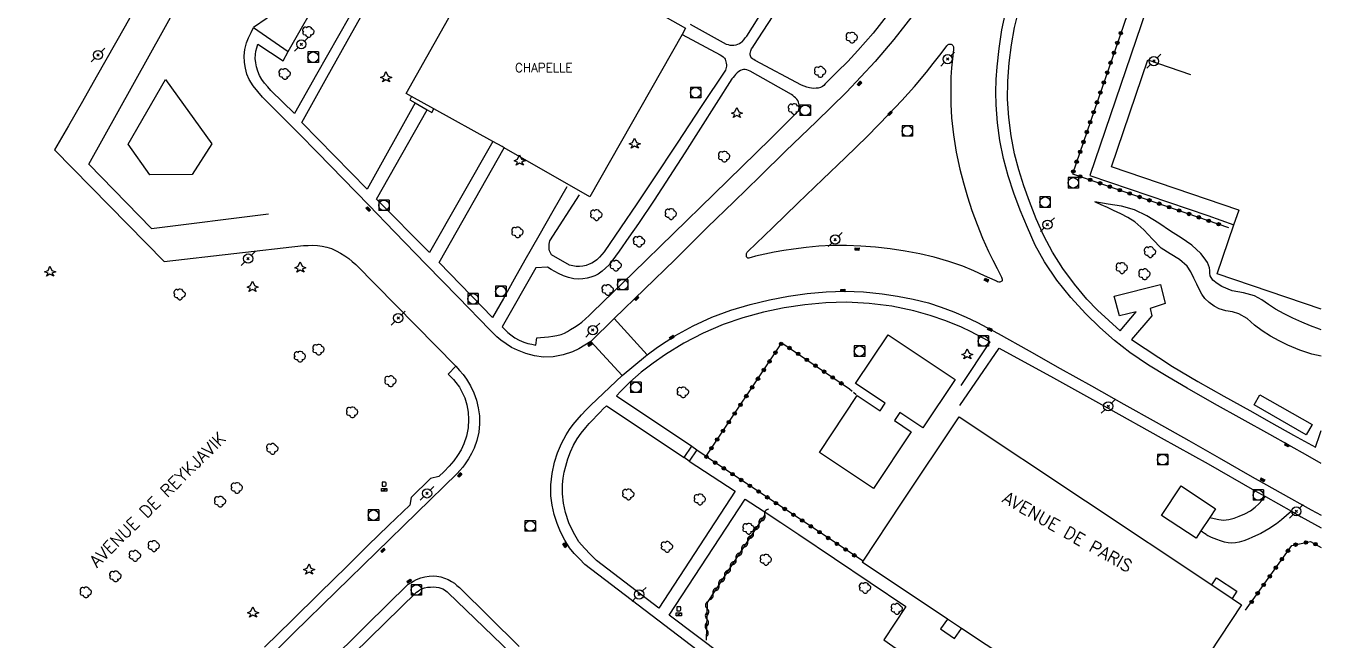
# Model space of a CAD drawing. Header units: millimetres. Extents: x 121000 to 122001, y 132000 to 133001.
# Drawn here: x 121814.2 to 122000, y 132810.3 to 132898.3 of the extents above; entities that cross this region are included whole.
import ezdxf
from ezdxf.enums import TextEntityAlignment as Align

# ---------------------------------------------------------------- set-up
doc = ezdxf.new("R2010")
doc.units = ezdxf.units.MM
doc.linetypes.add('DASHED', pattern=[0.75, 0.5, -0.25])
doc.layers.get('0').update_dxf_attribs({"linetype": 'CONTINUOUS'})
for name, color, linetype in [('W0006', 2, 'CONTINUOUS'), ('W0014', 7, 'CONTINUOUS'), ('W0017', 7, 'CONTINUOUS'), ('W0020', 2, 'CONTINUOUS'), ('W0104', 1, 'CONTINUOUS'), ('W0105', 7, 'CONTINUOUS'), ('W0112', 1, 'DASHED'), ('W0211', 2, 'CONTINUOUS'), ('W0214', 2, 'CONTINUOUS'), ('W0300', 7, 'CONTINUOUS'), ('W0303', 7, 'CONTINUOUS'), ('W0310', 3, 'CONTINUOUS'), ('W0323', 7, 'CONTINUOUS'), ('W0333', 7, 'CONTINUOUS'), ('W0401', 7, 'CONTINUOUS'), ('W0420', 7, 'CONTINUOUS'), ('W0438', 7, 'CONTINUOUS'), ('W0473', 7, 'CONTINUOUS'), ('W0984', 7, 'CONTINUOUS'), ('W0989', 7, 'CONTINUOUS')]:
    doc.layers.add(name, color=color, linetype=linetype)
doc.styles.get("Standard").update_dxf_attribs({"font": 'romans.shx', "width": 0.85})

# ---------------------------------------------------------------- blocks, each defined once
blk = doc.blocks.new('T420')
for p, q in [((0.75, 0.75), (-0.75, 0.75)), ((-0.75, 0.75), (-0.75, -0.75)), ((0.75, 0.75), (0.75, -0.75)), ((0.75, -0.75), (-0.75, -0.75))]:
    blk.add_line(p, q)
blk.add_ellipse((0, 0), major_axis=(-0.53, 0.53), ratio=1, start_param=3.926991, end_param=10.210176)
blk = doc.blocks.new('T300')
for p, q in [((-0.8, 0.51), (-0.86, 0.34)), ((-0.86, 0.34), (-0.86, 0.17)), ((-0.86, 0.17), (-0.74, 0.06)), ((-0.69, 0.63), (-0.8, 0.51)), ((-0.8, -0.06), (-0.74, 0.06)), ((-0.74, 0.06), (-0.69, 0.11)), ((-0.57, 0.69), (-0.69, 0.63)), ((-0.46, 0.69), (-0.57, 0.69)), ((-0.29, 0.63), (-0.46, 0.69)), ((-0.29, 0.63), (-0.17, 0.74)), ((-0.23, 0.57), (-0.29, 0.63)), ((-0.17, 0.74), (-0.06, 0.8)), ((-0.06, 0.8), (0.06, 0.8)), ((0.06, 0.8), (0.23, 0.74)), ((0.23, 0.74), (0.34, 0.63)), ((0.34, 0.63), (0.4, 0.51)), ((0.46, 0.46), (0.34, 0.46)), ((0.4, 0.51), (0.4, 0.46)), ((0.57, 0.4), (0.46, 0.46)), ((0.57, 0.4), (0.69, 0.29)), ((0.69, 0.29), (0.74, 0.17)), ((0.74, 0.06), (0.69, -0.17)), ((0.74, 0.17), (0.74, 0.06)), ((-0.8, -0.17), (-0.8, -0.06)), ((-0.8, -0.23), (-0.8, -0.17)), ((-0.74, -0.34), (-0.8, -0.23)), ((-0.69, -0.4), (-0.74, -0.34)), ((-0.51, -0.46), (-0.69, -0.4)), ((-0.4, -0.46), (-0.51, -0.46)), ((-0.4, -0.46), (-0.34, -0.46)), ((-0.34, -0.46), (-0.34, -0.4)), ((-0.34, -0.51), (-0.34, -0.46)), ((-0.29, -0.63), (-0.34, -0.51)), ((-0.17, -0.74), (-0.29, -0.63)), ((-0.06, -0.8), (-0.17, -0.74)), ((0.06, -0.8), (-0.06, -0.8)), ((0.17, -0.74), (0.06, -0.8)), ((0.23, -0.69), (0.17, -0.74)), ((0.29, -0.46), (0.23, -0.46)), ((0.29, -0.63), (0.23, -0.69)), ((0.46, -0.4), (0.29, -0.46)), ((0.34, -0.51), (0.29, -0.63)), ((0.34, -0.51), (0.34, -0.46)), ((0.57, -0.34), (0.46, -0.4)), ((0.63, -0.29), (0.57, -0.34)), ((0.69, -0.17), (0.63, -0.29))]:
    blk.add_line(p, q)
blk = doc.blocks.new('T303')
for p, q in [((-0.77, 0), (-0.28, 0.21)), ((-0.28, -0.21), (-0.77, 0)), ((-0.28, 0.21), (0, 0.83)), ((0, 0.83), (0.28, 0.21)), ((0.28, 0.21), (0.83, 0)), ((0.83, 0), (0.28, -0.21)), ((-0.49, -0.63), (-0.28, -0.21)), ((0, -0.35), (-0.49, -0.63)), ((0.56, -0.63), (0, -0.35)), ((0.28, -0.21), (0.56, -0.63))]:
    blk.add_line(p, q)
blk = doc.blocks.new('T438')
for p, q in [((-0.4, 0.2), (0.4, 0.2)), ((-0.4, -0.2), (-0.4, 0.2)), ((0.15, 1.1), (-0.3, 1.1)), ((-0.3, 1.1), (-0.3, 0.5)), ((-0.3, 0.5), (0.15, 0.5)), ((0.3, 0.65), (0.3, 0.95)), ((0.4, 0.2), (0.4, -0.2))]:
    blk.add_line(p, q)
at = {"flags": 128}
for points in [[(-0.4, -0.2), (0.4, 0.2)], [(0.4, -0.2), (-0.4, -0.2)]]:
    blk.add_lwpolyline(points, dxfattribs=at)
for centre, major_axis, start_param, end_param in [((0.15, 0.95), (0.106, -0.106), 0.785398, 2.356194), ((0.15, 0.65), (0.106, 0.106), 3.926991, 5.497787)]:
    blk.add_ellipse(centre, major_axis=major_axis, ratio=1, start_param=start_param, end_param=end_param)
blk = doc.blocks.new('T473')
for p, q in [((-0.166667, 0.166667), (0.166667, -0.166667)), ((-0.166667, -0.166667), (0.166667, 0.166667)), ((0.500001, 0.500001), (1.000002, 1.000002)), ((-1.000002, -1.000002), (-0.500001, -0.500001))]:
    blk.add_line(p, q)
blk.add_ellipse((0, 0), major_axis=(0.471405, 0.471405), ratio=1, start_param=5.4977871438, end_param=11.780972451)
blk = doc.blocks.new('T401')
for p, q in [((-0.3, 0.3), (0, 0.3)), ((-0.3, -0.25), (-0.3, 0.3)), ((-0.3, 0.15), (0, 0.15)), ((-0.3, 0), (0, 0)), ((0, 0.3), (0, -0.25)), ((-0.3, -0.15), (0, -0.15)), ((-0.3, -0.25), (-0.3, -0.3)), ((-0.3, -0.3), (0, -0.3)), ((0, -0.3), (0, -0.25))]:
    blk.add_line(p, q)
blk = doc.blocks.new('t323o')
at = {"color": 0, "linetype": 'Continuous'}
for radius in [0.25, 0.15]:
    blk.add_circle((0, 0), radius, dxfattribs=at)
blk = doc.blocks.new('t310o')
at = {"color": 0, "linetype": 'Continuous'}
for centre, start, end in [((-0.5, 0.38), 216.8699, 323.1304), ((0.5, -0.37), 36.8699, 143.1303)]:
    blk.add_arc(centre, 0.625, start, end, dxfattribs=at)

msp = doc.modelspace()

# ---------------------------------------------------------------- linework, layer by layer
at = {"layer": 'W0006'}
for points in [[(121823.24, 132878.51), (121836.09, 132901.59), (121852.01, 132929.57), (121867.99, 132958.11), (121863.86, 132960.45)], [(121866.28, 132920.09), (121860.85, 132920.55), (121848.79, 132899.47), (121846.87, 132898.12)], [(121823.24, 132878.51), (121832.23, 132869.29), (121849.02, 132871.4)]]:
    msp.add_lwpolyline(points, dxfattribs=at)
msp.add_lwpolyline([(121838.04, 132877.03), (121831.97, 132876.97), (121828.86, 132881.38), (121834.2, 132890.66), (121840.85, 132881.43)], close=True, dxfattribs=at)
at = {"layer": 'W0014'}
for points in [[(121863.17, 132874.95), (121853.77, 132884.5), (121857.36, 132890.92), (121860.96, 132897.34), (121864.55, 132903.75), (121866.9, 132907.92), (121869.24, 132912.08), (121871.59, 132916.24), (121871.73, 132916.42), (121871.86, 132916.59), (121872.02, 132916.73), (121872.2, 132916.82), (121872.4, 132916.88), (121872.6, 132916.91), (121872.8, 132916.92), (121872.99, 132916.89), (121873.19, 132916.86), (121873.4, 132916.8), (121873.61, 132916.72), (121873.82, 132916.65), (121881.85, 132912.09)], [(121862.22, 132902.53), (121859.06, 132896.94), (121855.9, 132891.35), (121852.74, 132885.76), (121849.34, 132889.1), (121848.88, 132889.61), (121848.43, 132890.12), (121848.02, 132890.67), (121847.72, 132891.24), (121847.46, 132891.85), (121847.27, 132892.47), (121847.16, 132893.05), (121847.1, 132893.65), (121847.11, 132894.24), (121847.19, 132894.73), (121847.32, 132895.22), (121847.45, 132895.71), (121851.1, 132893.31), (121851.81, 132894.66)], [(121909.5, 132898.6), (121914.66, 132895.73), (121914.93, 132895.67), (121915.2, 132895.6), (121915.47, 132895.57), (121915.77, 132895.58), (121916.07, 132895.63), (121916.35, 132895.72), (121916.55, 132895.82), (121916.75, 132895.94), (121916.93, 132896.07), (121917.18, 132896.32), (121917.39, 132896.61), (121917.6, 132896.89), (121921.13, 132902.48)], [(121937.82, 132899.91), (121935.74, 132897.31), (121933.55, 132894.8), (121932.09, 132893.26), (121930.57, 132891.74), (121929.06, 132890.23), (121928.87, 132890.02), (121928.67, 132889.8), (121928.45, 132889.63), (121928.17, 132889.51), (121927.87, 132889.43), (121927.56, 132889.39), (121927.24, 132889.38), (121926.91, 132889.4), (121926.59, 132889.45), (121926.21, 132889.56), (121925.84, 132889.71), (121925.47, 132889.86), (121918.8, 132893.39), (121918.61, 132893.51), (121918.41, 132893.62), (121918.26, 132893.77), (121918.2, 132893.9), (121918.15, 132894.05), (121918.12, 132894.19), (121918.12, 132894.39), (121918.14, 132894.58), (121918.19, 132894.77), (121918.3, 132895.03), (121918.46, 132895.27), (121918.62, 132895.52), (121922.02, 132900.76)], [(121971.17, 132854.63), (121969.55, 132856.11), (121967.93, 132857.6), (121966.4, 132859.16), (121964.61, 132861.29), (121962.97, 132863.55), (121961.49, 132865.9), (121960.24, 132868.24), (121959.14, 132870.68), (121958.16, 132873.16), (121957.35, 132875.4), (121956.62, 132877.68), (121956.03, 132879.99), (121955.53, 132882.58), (121955.19, 132885.21), (121955.02, 132887.84), (121955.05, 132890.44), (121955.24, 132893.05), (121955.57, 132895.64), (121956.03, 132898.13), (121956.62, 132900.6)], [(121908.32, 132897.11), (121913.79, 132894.2), (121914.01, 132894.05), (121914.23, 132893.91), (121914.41, 132893.73), (121914.49, 132893.57), (121914.55, 132893.39), (121914.6, 132893.21), (121914.65, 132892.99), (121914.69, 132892.77), (121914.7, 132892.55), (121914.66, 132892.37), (121914.6, 132892.19), (121914.54, 132892.01), (121911.09, 132886.76), (121907.63, 132881.51), (121904.15, 132876.28), (121901.82, 132872.83), (121899.49, 132869.38), (121897.15, 132865.94), (121896.81, 132865.55), (121896.47, 132865.16), (121896.1, 132864.81), (121895.76, 132864.56), (121895.4, 132864.34), (121895.02, 132864.16), (121894.57, 132864), (121894.1, 132863.89), (121893.63, 132863.84), (121893.15, 132863.86), (121892.66, 132863.94), (121892.18, 132864.02), (121889.59, 132865.53), (121889.5, 132865.71), (121889.41, 132865.9), (121889.33, 132866.09), (121889.27, 132866.33), (121889.24, 132866.57), (121889.24, 132866.82), (121889.27, 132867.05), (121889.32, 132867.27), (121889.38, 132867.5), (121893.59, 132874.14)], [(121870.02, 132887.31), (121863.17, 132874.95)], [(121872.1, 132865.84), (121864.51, 132873.49), (121871.77, 132886.31)], [(121881.16, 132881.77), (121872.1, 132865.84)], [(121891.78, 132875.27), (121889.79, 132871.76), (121887.79, 132868.24), (121885.79, 132864.73), (121884.24, 132862), (121882.69, 132859.27), (121881.14, 132856.55), (121873.47, 132864.43), (121882.81, 132880.85)], [(121971.17, 132854.63), (121973.45, 132857.34), (121971.07, 132856.77), (121970.33, 132859.6), (121976.94, 132861.24), (121977.61, 132858.52), (121975.49, 132857.81), (121975.71, 132856.76), (121972.8, 132853.36), (121974.75, 132852.07), (121976.71, 132850.77), (121978.68, 132849.51), (121982.33, 132847.33), (121986.05, 132845.26), (121989.77, 132843.19), (121992.9, 132841.42), (121996.04, 132839.67), (121999.18, 132837.91), (121999.81, 132839.76), (122000, 132840.3)], [(121948.36, 132846.78), (121952.51, 132853.03), (121951.15, 132853.75), (121949.79, 132854.47), (121948.4, 132855.13), (121946.18, 132856.04), (121943.9, 132856.82), (121941.59, 132857.47), (121938.41, 132858.13), (121935.17, 132858.54), (121931.92, 132858.71), (121928.93, 132858.64), (121925.93, 132858.36), (121922.96, 132857.91), (121919.99, 132857.29), (121917.06, 132856.5), (121914.2, 132855.51), (121911.35, 132854.27), (121908.59, 132852.83), (121905.94, 132851.21), (121904.16, 132849.98), (121902.44, 132848.67), (121900.82, 132847.24), (121900.18, 132846.6), (121899.55, 132845.95), (121898.93, 132845.29), (121909.73, 132838.06)], [(121948.18, 132843.9), (121953.84, 132852.15)], [(121953.84, 132852.15), (121961.59, 132847.87), (121969.34, 132843.59), (121977.08, 132839.29), (121983.78, 132835.53), (121990.47, 132831.74), (121992.02, 132830.87), (121995.77, 132828.75), (121997.16, 132827.96), (122000, 132826.36)], [(121875.89, 132849.56), (121874.79, 132848.41), (121875.16, 132848.02), (121875.54, 132847.63), (121875.89, 132847.22), (121876.38, 132846.52), (121876.8, 132845.77), (121877.14, 132844.99), (121877.45, 132843.98), (121877.65, 132842.93), (121877.71, 132841.88), (121877.64, 132840.7), (121877.41, 132839.53), (121877.04, 132838.41), (121876.63, 132837.56), (121876.13, 132836.75), (121875.58, 132835.97), (121874.91, 132835.19), (121874.18, 132834.46), (121873.45, 132833.72), (121872.24, 132833.46), (121869.48, 132830.71), (121869.26, 132829.64), (121866.26, 132826.73), (121863.26, 132823.81), (121860.26, 132820.89), (121856.31, 132817.01), (121852.37, 132813.12), (121848.43, 132809.24)], [(121915.93, 132831.6), (121904.99, 132814.85), (121896.07, 132821.68), (121895.2, 132822.56), (121894.32, 132823.44), (121893.54, 132824.38), (121892.73, 132825.69), (121892.08, 132827.1), (121891.59, 132828.57), (121891.31, 132829.88), (121891.16, 132831.23), (121891.16, 132832.58), (121891.26, 132833.47), (121891.42, 132834.35), (121891.63, 132835.23), (121891.93, 132836.26), (121892.3, 132837.27), (121892.75, 132838.24), (121893.27, 132839.11), (121893.87, 132839.93), (121894.5, 132840.73), (121895.02, 132841.33), (121895.56, 132841.92), (121896.11, 132842.49), (121896.57, 132842.95), (121897.03, 132843.41), (121897.49, 132843.87), (121908.61, 132836.44)], [(121910.46, 132837.55), (121911.77, 132836.63)], [(121909.34, 132835.94), (121915.93, 132831.6)], [(121854.45, 132801.72), (121870.21, 132817.12), (121870.47, 132817.3), (121870.73, 132817.48), (121871, 132817.63), (121871.4, 132817.76), (121871.83, 132817.84), (121872.25, 132817.88), (121872.64, 132817.89), (121873.03, 132817.87), (121873.42, 132817.8), (121873.71, 132817.71), (121873.99, 132817.6), (121874.26, 132817.46), (121874.44, 132817.33), (121874.61, 132817.2), (121874.77, 132817.06), (121883.75, 132808.41)]]:
    msp.add_lwpolyline(points, dxfattribs=at)
for points in [[(121897.86, 132864.08), (121897.36, 132863.61), (121896.85, 132863.15), (121896.3, 132862.76), (121895.79, 132862.5), (121895.26, 132862.3), (121894.7, 132862.15), (121894.07, 132862.05), (121893.42, 132862.02), (121892.79, 132862.07), (121892.04, 132862.24), (121891.3, 132862.52), (121890.59, 132862.85), (121890.06, 132863.13), (121889.55, 132863.43), (121889.04, 132863.74), (121887.34, 132863.64), (121882.5, 132855.2), (121882.91, 132854.79), (121883.32, 132854.39), (121883.75, 132854.02), (121884.34, 132853.62), (121884.97, 132853.29), (121885.62, 132853), (121886.18, 132852.82), (121886.76, 132852.68), (121887.33, 132852.55), (121887.48, 132853.61), (121888.04, 132853.65), (121888.6, 132853.69), (121889.16, 132853.75), (121889.77, 132853.84), (121890.38, 132853.95), (121890.97, 132854.11), (121891.44, 132854.3), (121891.9, 132854.54), (121892.34, 132854.79), (121892.89, 132855.12), (121893.42, 132855.49), (121893.93, 132855.88), (121894.46, 132856.33), (121894.98, 132856.82), (121895.49, 132857.3), (121901.29, 132862.93), (121907.1, 132868.57), (121912.9, 132874.21), (121916.95, 132878.18), (121921, 132882.16), (121925.05, 132886.14), (121925.09, 132886.37), (121925.13, 132886.6), (121925.14, 132886.83), (121925.13, 132887.03), (121925.1, 132887.23), (121925.04, 132887.42), (121924.93, 132887.64), (121924.78, 132887.83), (121924.61, 132888.02), (121924.43, 132888.19), (121924.22, 132888.35), (121924.02, 132888.5), (121918.12, 132891.86), (121917.87, 132891.96), (121917.62, 132892.06), (121917.37, 132892.1), (121917.15, 132892.08), (121916.93, 132892.03), (121916.71, 132891.94), (121916.46, 132891.79), (121916.23, 132891.59), (121916.01, 132891.38), (121915.83, 132891.18), (121915.66, 132890.96), (121915.48, 132890.75), (121913.23, 132887.21), (121910.98, 132883.67), (121908.71, 132880.13), (121906.53, 132876.74), (121904.34, 132873.36), (121902.1, 132870.02), (121900.7, 132868.03), (121899.28, 132866.05)], [(121940.44, 132815.08), (121937.25, 132810.29), (121942.09, 132806.92), (121935.16, 132796.59), (121934.99, 132796.44), (121934.83, 132796.29), (121934.65, 132796.15), (121934.5, 132796.04), (121934.34, 132795.94), (121934.18, 132795.85), (121934.1, 132795.81), (121934.02, 132795.77), (121933.95, 132795.74), (121926.9, 132801), (121925.67, 132799.41), (121906.46, 132813.83), (121917.38, 132830.49), (121919.94, 132828.8), (121922.5, 132827.11), (121925.06, 132825.41), (121930.2, 132821.98), (121935.32, 132818.53)]]:
    msp.add_lwpolyline(points, close=True, dxfattribs=at)
at = {"layer": 'W0017'}
for points in [[(121863.4, 132960.23), (121862.72, 132959.02), (121858.93, 132952.23), (121854.47, 132944.23), (121849.98, 132936.24), (121845.56, 132928.48), (121841.12, 132920.74), (121836.69, 132912.98), (121832.56, 132905.66), (121828.43, 132898.32), (121824.29, 132891), (121822.3, 132887.51), (121820.3, 132884.03), (121818.3, 132880.55)], [(121851.81, 132894.66), (121856.76, 132903.32), (121861.71, 132911.99), (121866.59, 132920.63), (121866.61, 132920.68), (121867.3, 132921.93), (121870.27, 132927.29), (121873.89, 132933.92), (121877.56, 132940.53), (121878.81, 132942.73), (121879.33, 132943.64), (121881.1, 132946.75), (121882.88, 132949.86)], [(122000, 132835.6), (121998.09, 132836.68), (121992.63, 132839.75), (121988.67, 132841.95), (121984.71, 132844.15), (121980.79, 132846.41), (121977.99, 132848.03), (121975.22, 132849.68), (121972.55, 132851.49), (121970.35, 132853.23), (121968.24, 132855.08), (121966.24, 132857.04), (121964.08, 132859.39), (121962.08, 132861.89), (121960.3, 132864.53), (121959, 132866.92), (121957.87, 132869.41), (121956.84, 132871.94), (121955.92, 132874.37), (121955.1, 132876.84), (121954.43, 132879.35), (121953.93, 132881.89), (121953.58, 132884.46), (121953.39, 132887.04), (121953.36, 132888.85), (121953.41, 132890.65), (121953.53, 132892.45), (121953.8, 132895.12), (121954.22, 132897.78), (121954.75, 132900.41)], [(121895.23, 132853.09), (121894.36, 132852.56), (121893.5, 132852.02), (121892.6, 132851.58), (121891.25, 132851.15), (121889.84, 132850.9), (121888.44, 132850.85), (121887.18, 132851.01), (121885.92, 132851.35), (121884.71, 132851.82), (121883.88, 132852.24), (121883.07, 132852.74), (121882.31, 132853.29), (121881.77, 132853.76), (121881.25, 132854.27), (121880.74, 132854.78), (121876.19, 132859.46), (121871.63, 132864.14), (121867.08, 132868.82), (121863.4, 132872.62), (121859.71, 132876.41), (121856.01, 132880.19), (121853.39, 132882.85), (121850.76, 132885.49), (121848.14, 132888.14), (121847.46, 132888.95), (121846.78, 132889.77), (121846.23, 132890.65), (121845.91, 132891.43), (121845.68, 132892.26), (121845.54, 132893.1), (121845.52, 132894.04), (121845.62, 132894.98), (121845.83, 132895.9), (121846.12, 132896.65), (121846.49, 132897.39), (121846.87, 132898.12), (121851.81, 132894.66)], [(121941.27, 132899.67), (121938.71, 132896.4), (121936.04, 132893.23), (121931.92, 132888.82), (121927.58, 132884.6), (121923.21, 132880.41), (121919.48, 132876.75), (121915.73, 132873.12), (121911.99, 132869.47), (121910.42, 132867.92), (121908.85, 132866.37), (121907.28, 132864.82)], [(121818.3, 132880.55), (121834.03, 132864.54), (121854.03, 132866.83), (121854.69, 132866.86), (121855.35, 132866.89), (121856.01, 132866.87), (121856.69, 132866.77), (121857.37, 132866.61), (121858.02, 132866.4), (121858.7, 132866.11), (121859.34, 132865.76), (121859.97, 132865.38), (121860.5, 132864.98), (121861.02, 132864.55), (121861.53, 132864.12), (121875.89, 132849.56), (121876.41, 132848.95), (121876.93, 132848.33), (121877.41, 132847.69), (121877.97, 132846.73), (121878.45, 132845.71), (121878.82, 132844.66), (121879.09, 132843.55), (121879.25, 132842.41), (121879.28, 132841.27), (121879.16, 132840.09), (121878.9, 132838.91), (121878.51, 132837.79), (121878.14, 132837.02), (121877.71, 132836.27), (121877.23, 132835.56), (121876.86, 132835.07), (121876.46, 132834.61), (121876.07, 132834.14)], [(121907.28, 132864.82), (121898.6, 132856.37), (121895.23, 132853.09)], [(121899.72, 132848.21), (121901.39, 132849.6), (121903.07, 132850.98), (121903.32, 132851.18), (121904.79, 132852.28), (121907.3, 132853.89), (121909.91, 132855.33), (121912.61, 132856.58), (121915.31, 132857.58), (121918.08, 132858.4), (121920.89, 132859.07), (121923.58, 132859.59), (121926.29, 132859.99), (121929.01, 132860.22), (121931.68, 132860.28), (121934.35, 132860.19), (121937.01, 132859.94), (121939.25, 132859.61), (121941.49, 132859.17), (121943.69, 132858.61), (121945.51, 132858.01), (121947.3, 132857.33), (121949.06, 132856.58), (121950.61, 132855.84), (121952.14, 132855.04), (121953.67, 132854.24)], [(121953.67, 132854.24), (121958.13, 132851.74), (121962.59, 132849.23), (121967.05, 132846.73), (121971.7, 132844.12), (121976.36, 132841.51), (121981.01, 132838.88), (121985.38, 132836.39), (121989.76, 132833.89), (121994.14, 132831.41), (121998.59, 132828.94), (122000, 132828.16)], [(121894.38, 132821.13), (121893.62, 132821.91), (121892.86, 132822.69), (121892.18, 132823.52), (121891.49, 132824.61), (121890.9, 132825.78), (121890.41, 132826.98), (121889.99, 132828.27), (121889.68, 132829.6), (121889.5, 132830.94), (121889.49, 132832.55), (121889.68, 132834.18), (121890.02, 132835.76), (121890.46, 132837.12), (121891.02, 132838.45), (121891.7, 132839.71), (121892.18, 132840.45), (121892.7, 132841.17), (121893.26, 132841.86), (121893.9, 132842.58), (121894.58, 132843.27), (121895.26, 132843.96), (121899.72, 132848.21)], [(121876.07, 132834.14), (121870.27, 132828.52), (121864.47, 132822.89), (121858.69, 132817.26), (121852.62, 132811.29), (121846.57, 132805.3), (121840.51, 132799.34), (121835.32, 132794.29), (121830.12, 132789.24), (121824.93, 132784.2), (121824.76, 132784.04), (121822.83, 132782.15), (121820.45, 132779.84), (121815.98, 132775.47), (121811.51, 132771.1), (121807.39, 132767.03), (121803.27, 132762.96), (121799.15, 132758.91), (121796.29, 132756.11), (121793.43, 132753.32), (121790.56, 132750.53)], [(121984.02, 132827.84), (121984.67, 132827.69), (121985.33, 132827.54), (121985.99, 132827.47), (121986.76, 132827.55), (121987.53, 132827.75), (121988.27, 132828.02), (121989.07, 132828.38), (121989.85, 132828.81), (121990.56, 132829.33), (121991.07, 132829.81), (121991.54, 132830.34), (121992.02, 132830.87)], [(121995.77, 132828.75), (121995.05, 132828.13), (121994.34, 132827.51), (121993.59, 132826.94), (121992.49, 132826.21), (121991.35, 132825.57), (121990.16, 132825.01), (121989.54, 132824.73), (121988.91, 132824.48), (121988.27, 132824.3), (121987.74, 132824.22), (121987.2, 132824.19), (121986.67, 132824.22), (121986.12, 132824.33), (121985.57, 132824.52), (121985.04, 132824.71), (121984.65, 132824.85), (121984.27, 132824.99), (121983.9, 132825.16), (121983.77, 132825.23), (121983.63, 132825.31), (121983.5, 132825.39), (121983.25, 132825.56), (121983, 132825.75), (121982.76, 132825.94)], [(121974.69, 132760.36), (121968.49, 132765.02), (121962.3, 132769.68), (121956.1, 132774.35), (121949.11, 132779.65), (121942.13, 132784.96), (121935.14, 132790.27), (121931.04, 132793.36), (121929.4, 132794.59), (121927.25, 132796.21), (121926.93, 132796.45), (121922.83, 132799.54), (121917.17, 132803.81), (121911.51, 132808.07), (121905.87, 132812.35), (121902.03, 132815.27), (121898.2, 132818.2), (121894.38, 132821.13)], [(121793.09, 132743.69), (121798.79, 132749.36), (121804.5, 132755.04), (121810.22, 132760.69), (121817.16, 132767.49), (121824.12, 132774.26), (121827.4, 132777.45), (121829.32, 132779.32), (121831.08, 132781.04), (121837.78, 132787.58), (121844.48, 132794.13), (121851.17, 132800.69), (121857.11, 132806.53), (121863.05, 132812.39), (121868.98, 132818.24)], [(121868.98, 132818.24), (121869.4, 132818.49), (121869.81, 132818.74), (121870.23, 132818.96), (121870.83, 132819.18), (121871.44, 132819.36), (121872.07, 132819.45), (121872.62, 132819.47), (121873.17, 132819.43), (121873.71, 132819.34), (121874.25, 132819.17), (121874.78, 132818.95), (121875.27, 132818.68), (121875.66, 132818.41), (121876.03, 132818.1), (121876.4, 132817.79), (121884.95, 132809.36)]]:
    msp.add_lwpolyline(points, dxfattribs=at)
msp.add_lwpolyline([(121918.22, 132865.13), (121918.07, 132865.09), (121917.92, 132865.05), (121917.78, 132865.05), (121917.73, 132865.08), (121917.67, 132865.11), (121917.62, 132865.15), (121917.59, 132865.23), (121917.57, 132865.32), (121917.57, 132865.42), (121917.57, 132865.51), (121917.57, 132865.6), (121917.59, 132865.69), (121917.63, 132865.79), (121917.68, 132865.89), (121917.74, 132865.98), (121921.34, 132869.44), (121924.95, 132872.9), (121928.54, 132876.37), (121931.73, 132879.44), (121934.92, 132882.52), (121938.01, 132885.68), (121939.85, 132887.66), (121941.66, 132889.67), (121943.41, 132891.73), (121944.36, 132892.93), (121945.29, 132894.14), (121946.23, 132895.34), (121946.32, 132895.47), (121946.41, 132895.59), (121946.51, 132895.68), (121946.62, 132895.72), (121946.73, 132895.74), (121946.83, 132895.74), (121946.93, 132895.71), (121947.03, 132895.66), (121947.11, 132895.6), (121947.17, 132895.52), (121947.23, 132895.42), (121947.26, 132895.32), (121947.27, 132895.2), (121947.27, 132895.08), (121947.26, 132894.96), (121947.13, 132893.63), (121947, 132892.31), (121946.9, 132890.99), (121946.86, 132889.04), (121946.89, 132887.1), (121947, 132885.16), (121947.27, 132882.7), (121947.67, 132880.25), (121948.18, 132877.82), (121948.69, 132875.82), (121949.26, 132873.83), (121949.91, 132871.87), (121950.64, 132869.88), (121951.44, 132867.91), (121952.3, 132865.98), (121952.9, 132864.75), (121953.53, 132863.54), (121954.15, 132862.33), (121954.21, 132862.18), (121954.27, 132862.02), (121954.27, 132861.88), (121954.24, 132861.8), (121954.18, 132861.73), (121954.12, 132861.67), (121954.01, 132861.62), (121953.89, 132861.6), (121953.77, 132861.6), (121953.59, 132861.64), (121953.42, 132861.73), (121953.24, 132861.82), (121951.71, 132862.52), (121950.17, 132863.23), (121948.61, 132863.87), (121946.58, 132864.57), (121944.51, 132865.16), (121942.42, 132865.66), (121940.32, 132866.05), (121938.19, 132866.36), (121936.06, 132866.59), (121933.98, 132866.76), (121931.9, 132866.87), (121929.81, 132866.87), (121927.97, 132866.76), (121926.13, 132866.57), (121924.29, 132866.33), (121922.92, 132866.13), (121921.55, 132865.9), (121920.18, 132865.62), (121919.53, 132865.47), (121918.88, 132865.3)], close=True, dxfattribs=at)
at = {"layer": 'W0020'}
for points in [[(121898.6, 132856.37), (121903.32, 132851.18)], [(121899.72, 132848.21), (121895.23, 132853.09)]]:
    msp.add_lwpolyline(points, dxfattribs=at)
at = {"layer": 'W0104'}
for points in [[(121882.43, 132912.99), (121892.1, 132907.5), (121895.14, 132905.77), (121907.71, 132898.63), (121908.83, 132898), (121908.32, 132897.11), (121895.1, 132873.83), (121882.81, 132880.85), (121882.5, 132881.03), (121881.16, 132881.77), (121872.72, 132886.44), (121869.53, 132888.2), (121868.73, 132888.64)], [(121868.73, 132888.64), (121881.21, 132910.83)], [(122000, 132857.71), (121985.1, 132862.79), (121987.5, 132869.81), (121988.23, 132871.97), (121988.21, 132871.91), (121969.92, 132878.15), (121975.15, 132893.48), (121981.28, 132891.39)], [(121869.53, 132888.2), (121869.26, 132887.74), (121870.02, 132887.31), (121871.77, 132886.31), (121872.43, 132885.93), (121872.72, 132886.44)], [(121939.83, 132829.91), (121948.07, 132842.3), (121984.32, 132818.18), (121987.23, 132816.24), (121988.6, 132815.33), (121982.44, 132806.07)], [(121968.72, 132798.44), (121964.44, 132801.28), (121962.41, 132802.64), (121948.41, 132811.95), (121946.39, 132813.29), (121934.18, 132821.42), (121934.29, 132821.59), (121939.83, 132829.91)], [(121984.32, 132818.18), (121984.99, 132819.21), (121987.92, 132817.3), (121987.23, 132816.24)], [(121946.39, 132813.29), (121945.41, 132811.87), (121947.41, 132810.49), (121948.41, 132811.95)]]:
    msp.add_lwpolyline(points, dxfattribs=at)
for points in [[(121942.88, 132840.7), (121939.59, 132842.89), (121939.55, 132842.91), (121938.79, 132841.76), (121941.2, 132840.15), (121935.79, 132832.03), (121928.04, 132837.18), (121933.47, 132845.33), (121936.73, 132843.16), (121937.46, 132844.26), (121933.23, 132847.07), (121937.87, 132854.05), (121947.51, 132847.64)], [(121997.87, 132839.72), (121990.38, 132843.98), (121991.21, 132845.45), (121998.7, 132841.19)], [(121982.06, 132824.88), (121977.12, 132828.15), (121979.91, 132832.37), (121984.85, 132829.11), (121984.02, 132827.84), (121982.76, 132825.94)]]:
    msp.add_lwpolyline(points, close=True, dxfattribs=at)
at = {"layer": 'W0105'}
msp.add_lwpolyline([(121908.61, 132836.44), (121909.73, 132838.06), (121910.46, 132837.55), (121909.34, 132835.94)], close=True, dxfattribs=at)
at = {"layer": 'W0112'}
msp.add_lwpolyline([(121932.33, 132846.3), (121933.47, 132845.33)], dxfattribs=at)
at = {"layer": 'W0211'}
msp.add_lwpolyline([(122000, 132854.76), (121999.78, 132854.84), (121998.5, 132855.33), (121997.24, 132855.86), (121995.96, 132856.44), (121994.7, 132857.07), (121993.46, 132857.74), (121992.46, 132858.37), (121991.48, 132859.04), (121990.45, 132859.63), (121988.87, 132860.07), (121987.22, 132860.36), (121985.74, 132860.95), (121985.1, 132861.38), (121984.49, 132861.89), (121984.1, 132862.49), (121984.03, 132862.87), (121984.03, 132863.28), (121983.99, 132863.67), (121983.68, 132864.4), (121983.23, 132865.07), (121982.73, 132865.7), (121981.45, 132866.92), (121979.94, 132867.94), (121978.4, 132868.91), (121976.72, 132870.04), (121975.01, 132871.11), (121973.21, 132871.96), (121971.37, 132872.47), (121969.44, 132872.78), (121967.52, 132873.09)], dxfattribs=at)
at = {"layer": 'W0214'}
msp.add_lwpolyline([(122000, 132850.96), (121998.69, 132851.28), (121996.94, 132851.86), (121995.25, 132852.56), (121993.99, 132853.18), (121992.76, 132853.86), (121991.57, 132854.6), (121990.46, 132855.45), (121989.39, 132856.36), (121988.22, 132857.07), (121987.29, 132857.32), (121986.32, 132857.48), (121985.4, 132857.76), (121984.65, 132858.17), (121983.94, 132858.67), (121983.32, 132859.26), (121982.88, 132859.89), (121982.51, 132860.59), (121982.16, 132861.3), (121981.73, 132862.18), (121981.31, 132863.07), (121980.8, 132863.88), (121979.68, 132864.86), (121978.35, 132865.65), (121977.06, 132866.49), (121975.79, 132867.75), (121974.59, 132869.09), (121973.26, 132870.26), (121972.29, 132870.85), (121971.27, 132871.37), (121970.24, 132871.86), (121969.34, 132872.29), (121968.43, 132872.69), (121967.52, 132873.09)], dxfattribs=at)
at = {"layer": 'W0310'}
for points in [[(121911.96, 132815.66), (121920.24, 132828.25)], [(121911.82, 132810.27), (121911.96, 132815.65)]]:
    msp.add_lwpolyline(points, dxfattribs=at)
at = {"layer": 'W0323'}
for points in [[(121974.26, 132906.09), (121964.35, 132877.13), (121986.72, 132869.41)], [(121934.29, 132821.59), (121911.75, 132836.6), (121911.77, 132836.63), (121922.65, 132852.89), (121932.33, 132846.3)], [(121989.17, 132814.54), (121995.79, 132823.84), (121998.49, 132824.42), (122000, 132823.56)]]:
    msp.add_lwpolyline(points, dxfattribs=at)
at = {"layer": 'W0333'}
msp.add_lwpolyline([(121976.37, 132904.98), (121966.83, 132876.88), (121983.74, 132871.16), (121987.5, 132869.81)], dxfattribs=at)

# ---------------------------------------------------------------- block references
at = {"layer": 'W0300', "rotation": 359.9999899820874}
for p in [(121854.75, 132897.46), (121932.72, 132896.65), (121928.18, 132891.75), (121906.76, 132871.35), (121896.06, 132871.21), (121884.75, 132868.74), (121975.5, 132865.9), (121971.45, 132863.61), (121974.71, 132862.73), (121853.54, 132850.9), (121856.21, 132851.91), (121866.54, 132847.39), (121861.04, 132842.92), (121844.5, 132832.09), (121842.09, 132830.13), (121917.9, 132826.23), (121832.58, 132823.74), (121829.88, 132822.35), (121920.38, 132821.78), (121827.07, 132819.41), (121934.61, 132817.75), (121822.82, 132817.12), (121939.16, 132814.75)]:
    msp.add_blockref('T300', p, dxfattribs=at)
at = {"layer": 'W0300'}
for p in [(121851.36, 132891.45), (121924.42, 132886.41), (121914.41, 132879.59), (121902.19, 132867.4), (121898.85, 132863.97), (121897.7, 132860.47), (121836.29, 132859.83), (121908.49, 132845.8), (121849.59, 132837.69), (121900.65, 132831.15), (121910.91, 132830.43), (121906.2, 132823.64)]:
    msp.add_blockref('T300', p, dxfattribs=at)
at = {"layer": 'W0303', "rotation": 359.9999899820874}
for p in [(121865.85, 132890.96), (121916.17, 132885.83), (121901.52, 132881.43), (121885, 132879.01), (121817.65, 132863.08), (121853.54, 132863.67), (121846.69, 132860.9), (121949.22, 132851.22), (121854.81, 132820.37), (121846.76, 132814.19)]:
    msp.add_blockref('T303', p, dxfattribs=at)
at = {"layer": 'W0310'}
for p, rotation in [((121919.38, 132826.94), 56.63789376426259), ((121920.2, 132828.19), 56.63789376426259), ((121918.56, 132825.68), 56.63789376426259), ((121916.91, 132823.18), 56.63789376426259), ((121917.73, 132824.43), 56.63789376426259), ((121916.08, 132821.92), 56.63789376426259), ((121914.43, 132819.42), 56.63789376426259), ((121915.26, 132820.67), 56.63789376426259), ((121913.61, 132818.17), 56.63789376426259), ((121912.78, 132816.91), 56.63789376426259), ((121911.93, 132814.77), 88.54210892292035), ((121911.86, 132811.77), 88.54210892292035), ((121911.9, 132813.27), 88.54210892292035)]:
    msp.add_blockref('t310o', p, dxfattribs=dict(at, rotation=rotation))
at = {"layer": 'W0323'}
for p, rotation in [((121970.77, 132895.89), 251.0927073173474), ((121971.26, 132897.31), 251.0927073173474), ((121970.29, 132894.48), 251.0927073173474), ((121969.8, 132893.06), 251.0927073173474), ((121969.32, 132891.64), 251.0927073173474), ((121968.34, 132888.8), 251.0927073173474), ((121968.83, 132890.22), 251.0927073173474), ((121967.86, 132887.38), 251.0927073173474), ((121967.37, 132885.96), 251.0927073173474), ((121966.4, 132883.12), 251.0927073173474), ((121966.88, 132884.54), 251.0927073173474), ((121965.91, 132881.7), 251.0927073173474), ((121965.43, 132880.29), 251.0927073173474), ((121964.45, 132877.45), 251.0927073173474), ((121964.94, 132878.87), 251.0927073173474), ((121965.45, 132876.75), 340.9655542014539), ((121966.87, 132876.26), 340.9655542014539), ((121968.28, 132875.77), 340.9655542014539), ((121969.7, 132875.28), 340.9655542014539), ((121971.12, 132874.79), 340.9655542014539), ((121972.54, 132874.3), 340.9655542014539), ((121973.96, 132873.81), 340.9655542014539), ((121975.37, 132873.33), 340.9655542014539), ((121976.79, 132872.84), 340.9655542014539), ((121978.21, 132872.35), 340.9655542014539), ((121979.63, 132871.86), 340.9655542014539), ((121981.05, 132871.37), 340.9655542014539), ((121982.46, 132870.88), 340.9655542014539), ((121983.88, 132870.39), 340.9655542014539), ((121985.3, 132869.9), 340.9655542014539), ((121921.72, 132851.49), 56.20029504253161), ((121922.55, 132852.74), 56.20029504253161), ((121923.74, 132852.15), 325.7315086218083), ((121924.98, 132851.31), 325.7315086218083), ((121920.88, 132850.24), 56.20029504253161), ((121926.22, 132850.46), 325.7315086218083), ((121927.46, 132849.62), 325.7315086218083), ((121919.21, 132847.75), 56.20029504253161), ((121920.05, 132849), 56.20029504253161), ((121928.7, 132848.77), 325.7315086218083), ((121929.94, 132847.93), 325.7315086218083), ((121918.38, 132846.51), 56.20029504253161), ((121931.18, 132847.08), 325.7315086218083), ((121916.71, 132844.01), 56.20029504253161), ((121917.55, 132845.26), 56.20029504253161), ((121915.88, 132842.77), 56.20029504253161), ((121914.21, 132840.27), 56.20029504253161), ((121915.04, 132841.52), 56.20029504253161), ((121913.37, 132839.03), 56.20029504253161), ((121911.82, 132836.56), 146.3281227274703), ((121912.54, 132837.78), 56.20029504253161), ((121913.07, 132835.72), 146.3281227274703), ((121914.31, 132834.89), 146.3281227274703), ((121915.56, 132834.06), 146.3281227274703), ((121916.81, 132833.23), 146.3281227274703), ((121918.06, 132832.4), 146.3281227274703), ((121919.31, 132831.57), 146.3281227274703), ((121920.56, 132830.73), 146.3281227274703), ((121921.8, 132829.9), 146.3281227274703), ((121923.05, 132829.07), 146.3281227274703), ((121924.3, 132828.24), 146.3281227274703), ((121925.55, 132827.41), 146.3281227274703), ((121926.8, 132826.58), 146.3281227274703), ((121928.05, 132825.74), 146.3281227274703), ((121929.29, 132824.91), 146.3281227274703), ((121930.54, 132824.08), 146.3281227274703), ((121996.35, 132823.96), 11.9515793910683), ((121997.82, 132824.27), 11.9515793910683), ((121999.2, 132824.02), 330.477095201014), ((121931.79, 132823.25), 146.3281227274703), ((121933.04, 132822.42), 146.3281227274703), ((121994.38, 132821.87), 54.57368016096002), ((121995.25, 132823.09), 54.57368016096002), ((121993.51, 132820.65), 54.57368016096002), ((121991.77, 132818.2), 54.57368016096002), ((121992.64, 132819.42), 54.57368016096002), ((121990.9, 132816.98), 54.57368016096002), ((121990.04, 132815.76), 54.57368016096002)]:
    msp.add_blockref('t323o', p, dxfattribs=dict(at, rotation=rotation))
at = {"layer": 'W0401'}
for p, rotation in [((121933.67, 132890.17), 135.0379251943603), ((121938.05, 132885.91), 135.0379251943603), ((121863.4, 132872.19), 44.78584089818442), ((121933.47, 132866.49), 87.0205615177684), ((121952.06, 132862.04), 64.3348258500014), ((121901.92, 132859.17), 314.1437252522731), ((121931.41, 132860.56), 91.35846930115686), ((121906.78, 132853.8), 121.5326604503857), ((121952.57, 132854.95), 62.18776954478623), ((121895.22, 132852.55), 304.6276393232337), ((121995.01, 132838.11), 240.7628468287162), ((121876.32, 132834.04), 139.4168004523904), ((121991.54, 132833.12), 240.5350873406529), ((121891.62, 132823.97), 31.56363285379357), ((121865.31, 132823.24), 134.1965824923981), ((121869.25, 132818.6), 304.396164212262)]:
    msp.add_blockref('T401', p, dxfattribs=dict(at, rotation=rotation))
at = {"layer": 'W0420', "rotation": 359.9999899820874}
for p in [(121855.41, 132893.85), (121910.27, 132888.78), (121925.99, 132886.23), (121940.64, 132883.26), (121964.45, 132875.84), (121865.56, 132872.61), (121960.4, 132873.06), (121899.81, 132861.24), (121878.34, 132859.2), (121951.55, 132853.15), (121901.69, 132846.5), (121977.27, 132836.14), (121990.99, 132831.06), (121864.06, 132828.18), (121886.54, 132826.62), (121870.22, 132817.45)]:
    msp.add_blockref('T420', p, dxfattribs=at)
at = {"layer": 'W0420'}
for p in [(121882.33, 132860.27), (121933.78, 132851.7)]:
    msp.add_blockref('T420', p, dxfattribs=at)
at = {"layer": 'W0438', "rotation": 359.9999899820874}
msp.add_blockref('T438', (121865.59, 132831.83), dxfattribs=at)
at = {"layer": 'W0438'}
msp.add_blockref('T438', (121907.86, 132813.96), dxfattribs=at)
at = {"layer": 'W0473', "rotation": 359.9999899820874}
for p in [(121853.71, 132895.7), (121824.54, 132894.17), (121946.43, 132893.58), (121960.74, 132869.84), (121930.29, 132867.71), (121846.07, 132864.97), (121867.61, 132856.45), (121895.52, 132854.72), (121969.47, 132843.79), (121996.45, 132828.73), (121902.16, 132816.82)]:
    msp.add_blockref('T473', p, dxfattribs=at)
at = {"layer": 'W0473'}
for p in [(121976.01, 132893.29), (121871.74, 132831.31)]:
    msp.add_blockref('T473', p, dxfattribs=at)

# ---------------------------------------------------------------- texts
at = {"layer": 'W0984'}
msp.add_text('CHAPELLE', height=1.25, dxfattribs=at).set_placement((121888.49, 132892.35), align=Align.MIDDLE_CENTER)
at = {"layer": 'W0989'}
for s, rotation, p in [('AVENUE DE REYKJAVIK', 44.6235, (121833.09, 132830.44)), ('AVENUE DE PARIS', 330.6048, (121963.63, 132825.77))]:
    msp.add_text(s, height=1.75, rotation=rotation, dxfattribs=at).set_placement(p, align=Align.MIDDLE)

doc.saveas('drawing.dxf')
